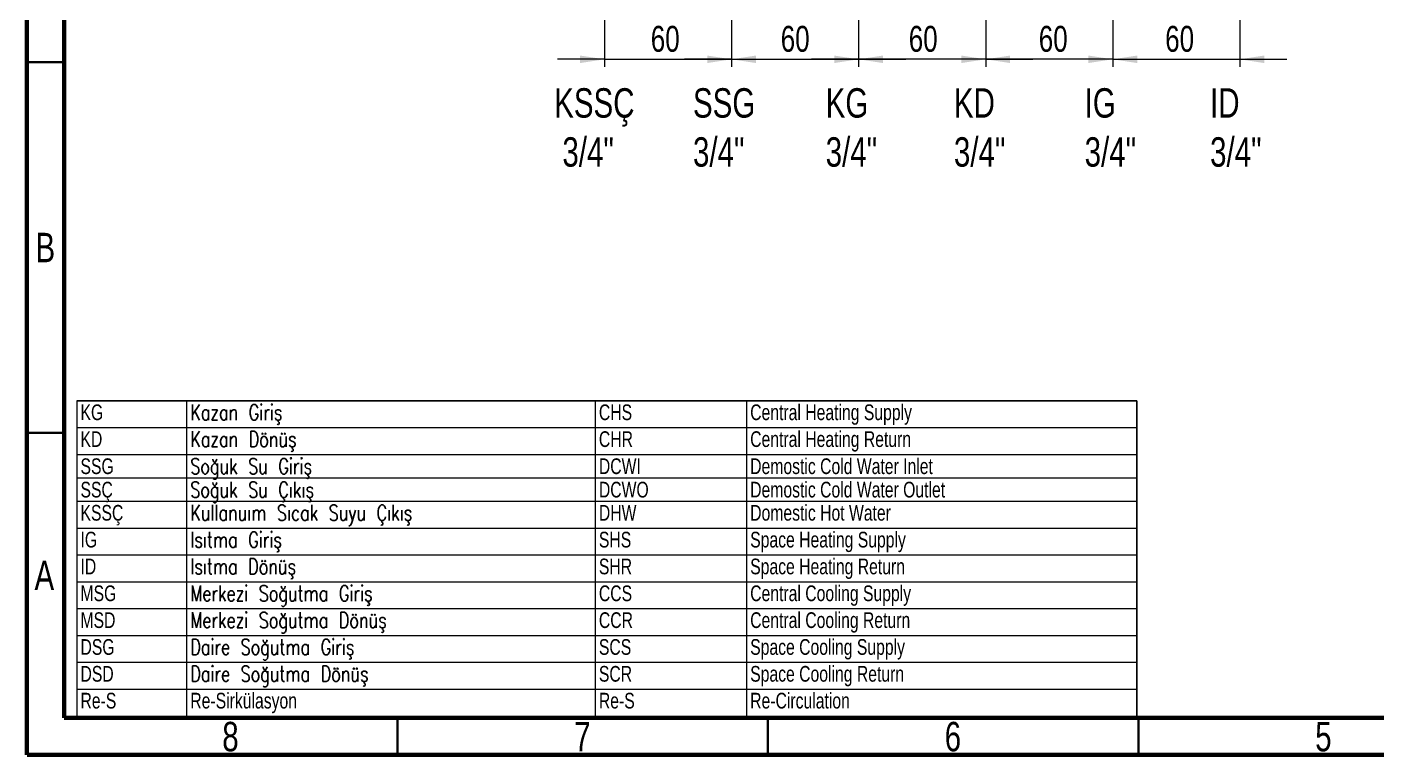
# Model space of a CAD drawing. Header units: millimetres. Extents: x 75 to 2075, y 25 to 1460.
# Drawn here: x 75 to 986, y 25 to 516 of the extents above; entities that cross this region are included whole.
import ezdxf

# ---------------------------------------------------------------- set-up
doc = ezdxf.new("R2010")
doc.units = ezdxf.units.MM
doc.header["$LTSCALE"] = 5
doc.styles.add('SLDTEXTSTYLE0', font='TXT', dxfattribs={"width": 0.75})
doc.styles.add('SLDTEXTSTYLE1', font='TXT', dxfattribs={"width": 0.75, "bigfont": 'bigfont'})
doc.dimstyles.new('SLDDIMSTYLE0', dxfattribs={"dimtxt": 17.5, "dimasz": 16.51, "dimexe": 0, "dimexo": 0.0625, "dimgap": 4.375, "dimtad": 1, "dimlfac": 0.7, "dimrnd": 1e-09, "dimzin": 12, "dimdsep": 46, "dimtxsty": 'SLDTEXTSTYLE0', "dimsah": 1, "dimcen": 0.09, "dimadec": 0, "dimazin": 3, "dimtfac": 1, "dimtmove": 0, "dimatfit": 0, "dimfxl": 1, "dimfrac": 2, "dimtolj": 1, "dimtzin": 12, "dimarcsym": 0})

# ---------------------------------------------------------------- blocks, each defined once
blk = doc.blocks.new('SW_TABLEANNOTATION_0')
at = {"color": 0, "linetype": 'Continuous', "lineweight": 18}
for p, q in [((0, 0), (0, -18.11)), ((0, 0), (74.12, 0)), ((0, 0), (0, -212.71)), ((715.23, 0), (0, 0)), ((74.12, 0), (74.12, -18.11)), ((74.12, 0), (349.82, 0)), ((349.82, 0), (349.82, -18.11)), ((349.82, 0), (451.92, 0)), ((451.92, 0), (451.92, -18.11)), ((451.92, 0), (715.23, 0)), ((715.23, 0), (715.23, -18.11)), ((715.23, -212.71), (715.23, 0)), ((0, -18.11), (0, -36.22)), ((0, -18.11), (74.12, -18.11)), ((74.12, -18.11), (74.12, -36.22)), ((74.12, -18.11), (349.82, -18.11)), ((349.82, -18.11), (349.82, -36.22)), ((349.82, -18.11), (451.92, -18.11)), ((451.92, -18.11), (451.92, -36.22)), ((451.92, -18.11), (715.23, -18.11)), ((715.23, -18.11), (715.23, -36.22)), ((0, -36.22), (0, -52.02)), ((0, -36.22), (74.12, -36.22)), ((74.12, -36.22), (74.12, -52.02)), ((74.12, -36.22), (349.82, -36.22)), ((349.82, -36.22), (349.82, -52.02)), ((349.82, -36.22), (451.92, -36.22)), ((451.92, -36.22), (451.92, -52.02)), ((451.92, -36.22), (715.23, -36.22)), ((715.23, -36.22), (715.23, -52.02)), ((0, -52.02), (0, -67.82)), ((0, -52.02), (74.12, -52.02)), ((74.12, -52.02), (74.12, -67.82)), ((74.12, -52.02), (349.82, -52.02)), ((349.82, -52.02), (349.82, -67.82)), ((349.82, -52.02), (451.92, -52.02)), ((451.92, -52.02), (451.92, -67.82)), ((451.92, -52.02), (715.23, -52.02)), ((715.23, -52.02), (715.23, -67.82)), ((0, -67.82), (0, -85.93)), ((0, -67.82), (74.12, -67.82)), ((74.12, -67.82), (74.12, -85.93)), ((74.12, -67.82), (349.82, -67.82)), ((349.82, -67.82), (349.82, -85.93)), ((349.82, -67.82), (451.92, -67.82)), ((451.92, -67.82), (451.92, -85.93)), ((451.92, -67.82), (715.23, -67.82)), ((715.23, -67.82), (715.23, -85.93)), ((0, -85.93), (0, -104.04)), ((0, -85.93), (74.12, -85.93)), ((74.12, -85.93), (74.12, -104.04)), ((74.12, -85.93), (349.82, -85.93)), ((349.82, -85.93), (349.82, -104.04)), ((349.82, -85.93), (451.92, -85.93)), ((451.92, -85.93), (451.92, -104.04)), ((451.92, -85.93), (715.23, -85.93)), ((715.23, -85.93), (715.23, -104.04)), ((0, -104.04), (0, -122.15)), ((0, -104.04), (74.12, -104.04)), ((74.12, -104.04), (74.12, -122.15)), ((74.12, -104.04), (349.82, -104.04)), ((349.82, -104.04), (349.82, -122.15)), ((349.82, -104.04), (451.92, -104.04)), ((451.92, -104.04), (451.92, -122.15)), ((451.92, -104.04), (715.23, -104.04)), ((715.23, -104.04), (715.23, -122.15)), ((0, -122.15), (0, -140.26)), ((0, -122.15), (74.12, -122.15)), ((74.12, -122.15), (74.12, -140.26)), ((74.12, -122.15), (349.82, -122.15)), ((349.82, -122.15), (349.82, -140.26)), ((349.82, -122.15), (451.92, -122.15)), ((451.92, -122.15), (451.92, -140.26)), ((451.92, -122.15), (715.23, -122.15)), ((715.23, -122.15), (715.23, -140.26)), ((0, -140.26), (0, -158.37)), ((0, -140.26), (74.12, -140.26)), ((74.12, -140.26), (74.12, -158.37)), ((74.12, -140.26), (349.82, -140.26)), ((349.82, -140.26), (349.82, -158.37)), ((349.82, -140.26), (451.92, -140.26)), ((451.92, -140.26), (451.92, -158.37)), ((451.92, -140.26), (715.23, -140.26)), ((715.23, -140.26), (715.23, -158.37)), ((0, -158.37), (0, -176.48)), ((0, -158.37), (74.12, -158.37)), ((74.12, -158.37), (74.12, -176.48)), ((74.12, -158.37), (349.82, -158.37)), ((349.82, -158.37), (349.82, -176.48)), ((349.82, -158.37), (451.92, -158.37)), ((451.92, -158.37), (451.92, -176.48)), ((451.92, -158.37), (715.23, -158.37)), ((715.23, -158.37), (715.23, -176.48)), ((0, -176.48), (0, -194.6)), ((0, -176.48), (74.12, -176.48)), ((74.12, -176.48), (74.12, -194.6)), ((74.12, -176.48), (349.82, -176.48)), ((349.82, -176.48), (349.82, -194.6)), ((349.82, -176.48), (451.92, -176.48)), ((451.92, -176.48), (451.92, -194.6)), ((451.92, -176.48), (715.23, -176.48)), ((715.23, -176.48), (715.23, -194.6)), ((0, -194.6), (0, -212.71)), ((0, -194.6), (74.12, -194.6)), ((74.12, -194.6), (74.12, -212.71)), ((74.12, -194.6), (349.82, -194.6)), ((349.82, -194.6), (349.82, -212.71)), ((349.82, -194.6), (451.92, -194.6)), ((451.92, -194.6), (451.92, -212.71)), ((451.92, -194.6), (715.23, -194.6)), ((715.23, -194.6), (715.23, -212.71)), ((0, -212.71), (74.12, -212.71)), ((0, -212.71), (715.23, -212.71)), ((74.12, -212.71), (349.82, -212.71)), ((349.82, -212.71), (451.92, -212.71)), ((451.92, -212.71), (715.23, -212.71))]:
    blk.add_line(p, q, dxfattribs=at)
at = {"color": 0, "linetype": 'Continuous', "lineweight": 0, "attachment_point": 1}
for s, insert, char_height, style in [('KG', (2.5, -2.47), 10.583, 'SLDTEXTSTYLE0'), ('Kazan Giriş', (76.62, -2.47), 10.5833, 'SLDTEXTSTYLE1'), ('CHS', (352.32, -2.47), 10.583, 'SLDTEXTSTYLE0'), ('Central Heating Supply', (454.42, -2.47), 10.5833, 'SLDTEXTSTYLE0'), ('KD', (2.5, -20.58), 10.583, 'SLDTEXTSTYLE0'), ('Kazan Dönüş', (76.62, -20.58), 10.5833, 'SLDTEXTSTYLE1'), ('CHR', (352.32, -20.58), 10.583, 'SLDTEXTSTYLE0'), ('Central Heating Return', (454.42, -20.58), 10.5833, 'SLDTEXTSTYLE0'), ('SSG', (2.5, -38.86), 10.583, 'SLDTEXTSTYLE0'), ('Soğuk Su Giriş', (76.62, -38.86), 10.5833, 'SLDTEXTSTYLE1'), ('DCWI', (352.32, -38.86), 10.583, 'SLDTEXTSTYLE0'), ('Demostic Cold Water Inlet', (454.42, -38.86), 10.5833, 'SLDTEXTSTYLE0'), ('SSÇ', (2.5, -54.66), 10.583, 'SLDTEXTSTYLE0'), ('DCWO', (352.32, -54.66), 10.583, 'SLDTEXTSTYLE0'), ('Demostic Cold Water Outlet', (454.42, -54.66), 10.5833, 'SLDTEXTSTYLE0'), ('Soğuk Su Çıkış', (76.62, -54.66), 10.5833, 'SLDTEXTSTYLE1'), ('KSSÇ', (2.5, -70.29), 10.583, 'SLDTEXTSTYLE0'), ('Kullanuım Sıcak Suyu Çıkış', (76.62, -70.29), 10.5833, 'SLDTEXTSTYLE1'), ('DHW', (352.32, -70.29), 10.583, 'SLDTEXTSTYLE0'), ('Domestic Hot Water', (454.42, -70.29), 10.5833, 'SLDTEXTSTYLE0'), ('IG', (2.5, -88.4), 10.583, 'SLDTEXTSTYLE0'), ('Isıtma Giriş', (76.62, -88.4), 10.5833, 'SLDTEXTSTYLE1'), ('SHS', (352.32, -88.4), 10.583, 'SLDTEXTSTYLE0'), ('Space Heating Supply', (454.42, -88.4), 10.5833, 'SLDTEXTSTYLE0'), ('ID', (2.5, -106.51), 10.583, 'SLDTEXTSTYLE0'), ('Isıtma Dönüş', (76.62, -106.51), 10.5833, 'SLDTEXTSTYLE1'), ('SHR', (352.32, -106.51), 10.583, 'SLDTEXTSTYLE0'), ('Space Heating Return', (454.42, -106.51), 10.5833, 'SLDTEXTSTYLE0'), ('MSG', (2.5, -124.62), 10.583, 'SLDTEXTSTYLE0'), ('Merkezi Soğutma Giriş', (76.62, -124.62), 10.5833, 'SLDTEXTSTYLE1'), ('CCS', (352.32, -124.62), 10.583, 'SLDTEXTSTYLE0'), ('Central Cooling Supply', (454.42, -124.62), 10.5833, 'SLDTEXTSTYLE0'), ('MSD', (2.5, -142.73), 10.583, 'SLDTEXTSTYLE0'), ('Merkezi Soğutma Dönüş', (76.62, -142.73), 10.5833, 'SLDTEXTSTYLE1'), ('CCR', (352.32, -142.73), 10.583, 'SLDTEXTSTYLE0'), ('Central Cooling Return', (454.42, -142.73), 10.5833, 'SLDTEXTSTYLE0'), ('DSG', (2.5, -160.84), 10.583, 'SLDTEXTSTYLE0'), ('Daire Soğutma Giriş', (76.62, -160.84), 10.5833, 'SLDTEXTSTYLE1'), ('SCS', (352.32, -160.84), 10.583, 'SLDTEXTSTYLE0'), ('Space Cooling Supply', (454.42, -160.84), 10.5833, 'SLDTEXTSTYLE0'), ('DSD', (2.5, -178.95), 10.583, 'SLDTEXTSTYLE0'), ('Daire Soğutma Dönüş', (76.62, -178.95), 10.5833, 'SLDTEXTSTYLE1'), ('SCR', (352.32, -178.95), 10.583, 'SLDTEXTSTYLE0'), ('Space Cooling Return', (454.42, -178.95), 10.5833, 'SLDTEXTSTYLE0'), ('Re-S', (2.5, -197.06), 10.583, 'SLDTEXTSTYLE0'), ('Re-Sirkülasyon', (76.62, -197.06), 10.5833, 'SLDTEXTSTYLE0'), ('Re-S', (352.32, -197.06), 10.583, 'SLDTEXTSTYLE0'), ('Re-Circulation', (454.42, -197.06), 10.5833, 'SLDTEXTSTYLE0')]:
    blk.add_mtext(s, dxfattribs=dict(at, insert=insert, char_height=char_height, style=style))
blk = doc.blocks.new('_D')
at = {"color": 7, "linetype": 'Continuous', "lineweight": 0}
for p, q in [((464.77, 524.15), (464.77, 489.45)), ((550.49, 524.15), (550.49, 489.45)), ((464.77, 494.45), (433.02, 494.45)), ((464.77, 494.45), (550.49, 494.45)), ((550.49, 494.45), (582.24, 494.45))]:
    blk.add_line(p, q, dxfattribs=at)
at = {"color": 7, "linetype": 'Continuous', "lineweight": 18}
for points in [[(464.77, 494.45), (448.26, 496.99), (448.26, 491.91)], [(550.49, 494.45), (567, 491.91), (567, 496.99)]]:
    blk.add_solid(points, dxfattribs=at)
at = {"color": 7, "linetype": 'Continuous', "lineweight": 18, "insert": (495.91, 517.01), "char_height": 17.5, "attachment_point": 1, "style": 'SLDTEXTSTYLE0'}
blk.add_mtext('60', dxfattribs=at)
blk = doc.blocks.new('_D_1')
at = {"color": 7, "linetype": 'Continuous', "lineweight": 0}
for p, q in [((550.49, 524.15), (550.49, 489.45)), ((636.2, 524.15), (636.2, 489.45)), ((550.49, 494.45), (518.74, 494.45)), ((550.49, 494.45), (636.2, 494.45)), ((636.2, 494.45), (667.95, 494.45))]:
    blk.add_line(p, q, dxfattribs=at)
at = {"color": 7, "linetype": 'Continuous', "lineweight": 18}
for points in [[(550.49, 494.45), (533.98, 496.99), (533.98, 491.91)], [(636.2, 494.45), (652.71, 491.91), (652.71, 496.99)]]:
    blk.add_solid(points, dxfattribs=at)
at = {"color": 7, "linetype": 'Continuous', "lineweight": 18, "insert": (583.6, 517.01), "char_height": 17.5, "attachment_point": 1, "style": 'SLDTEXTSTYLE0'}
blk.add_mtext('60', dxfattribs=at)
blk = doc.blocks.new('_D_2')
at = {"color": 7, "linetype": 'Continuous', "lineweight": 0}
for p, q in [((636.2, 524.15), (636.2, 489.45)), ((721.92, 524.15), (721.92, 489.45)), ((636.2, 494.45), (604.45, 494.45)), ((721.92, 494.45), (636.2, 494.45)), ((721.92, 494.45), (753.67, 494.45))]:
    blk.add_line(p, q, dxfattribs=at)
at = {"color": 7, "linetype": 'Continuous', "lineweight": 18}
for points in [[(636.2, 494.45), (619.69, 496.99), (619.69, 491.91)], [(721.92, 494.45), (738.43, 491.91), (738.43, 496.99)]]:
    blk.add_solid(points, dxfattribs=at)
at = {"color": 7, "linetype": 'Continuous', "lineweight": 18, "insert": (669.99, 517.01), "char_height": 17.5, "attachment_point": 1, "style": 'SLDTEXTSTYLE0'}
blk.add_mtext('60', dxfattribs=at)
blk = doc.blocks.new('_D_3')
at = {"color": 7, "linetype": 'Continuous', "lineweight": 0}
for p, q in [((721.92, 524.15), (721.92, 489.45)), ((807.63, 524.15), (807.63, 489.45)), ((721.92, 494.45), (690.17, 494.45)), ((807.63, 494.45), (721.92, 494.45)), ((807.63, 494.45), (839.38, 494.45))]:
    blk.add_line(p, q, dxfattribs=at)
at = {"color": 7, "linetype": 'Continuous', "lineweight": 18}
for points in [[(721.92, 494.45), (705.41, 496.99), (705.41, 491.91)], [(807.63, 494.45), (824.14, 491.91), (824.14, 496.99)]]:
    blk.add_solid(points, dxfattribs=at)
at = {"color": 7, "linetype": 'Continuous', "lineweight": 18, "insert": (757.72, 517.01), "char_height": 17.5, "attachment_point": 1, "style": 'SLDTEXTSTYLE0'}
blk.add_mtext('60', dxfattribs=at)
blk = doc.blocks.new('_D_4')
at = {"color": 7, "linetype": 'Continuous', "lineweight": 0}
for p, q in [((807.63, 524.15), (807.63, 489.45)), ((893.35, 524.15), (893.35, 489.45)), ((807.63, 494.45), (775.88, 494.45)), ((807.63, 494.45), (893.35, 494.45)), ((893.35, 494.45), (925.1, 494.45))]:
    blk.add_line(p, q, dxfattribs=at)
at = {"color": 7, "linetype": 'Continuous', "lineweight": 18}
for points in [[(807.63, 494.45), (791.12, 496.99), (791.12, 491.91)], [(893.35, 494.45), (909.86, 491.91), (909.86, 496.99)]]:
    blk.add_solid(points, dxfattribs=at)
at = {"color": 7, "linetype": 'Continuous', "lineweight": 18, "insert": (843.04, 517.01), "char_height": 17.5, "attachment_point": 1, "style": 'SLDTEXTSTYLE0'}
blk.add_mtext('60', dxfattribs=at)

msp = doc.modelspace()

# ---------------------------------------------------------------- linework, layer by layer
at = {"color": 7, "linetype": 'Continuous', "lineweight": 70}
for p, q in [((75, 25), (75, 1460)), ((100, 50), (100, 1435)), ((2050, 50), (100, 50)), ((2075, 25), (75, 25))]:
    msp.add_line(p, q, dxfattribs=at)
at = {"color": 7, "linetype": 'Continuous', "lineweight": 35}
for p, q in [((100, 492.5), (75, 492.5)), ((100, 242.5), (75, 242.5)), ((325, 50), (325, 25)), ((575, 50), (575, 25)), ((825, 50), (825, 25))]:
    msp.add_line(p, q, dxfattribs=at)

# ---------------------------------------------------------------- block references
at = {"color": 7, "linetype": 'Continuous', "lineweight": 0}
msp.add_blockref('SW_TABLEANNOTATION_0', (108.589, 264.021), dxfattribs=at)

# ---------------------------------------------------------------- texts
at = {"color": 7, "linetype": 'Continuous', "lineweight": 0, "style": 'SLDTEXTSTYLE0'}
for s, insert, char_height, attachment_point in [('KSSÇ^J 3/4"', (430.748, 474.928), 19.84375, 1), ('SSG^J3/4"', (524.414, 474.928), 19.8438, 1), ('KG^J3/4"', (613.939, 474.928), 19.8438, 1), ('KD^J3/4"', (700.493, 474.928), 19.8438, 1), ('IG^J3/4"', (788.697, 474.928), 19.8438, 1), ('ID^J3/4"', (873.345, 474.928), 19.8438, 1), ('B', (87.353, 377.35), 19.844, 2), ('A', (86.698, 156.1), 19.844, 2), ('8', (212.3, 47.35), 19.844, 2), ('7', (449.8, 47.35), 19.844, 2), ('6', (699.8, 47.35), 19.844, 2), ('5', (949.8, 47.35), 19.844, 2)]:
    msp.add_mtext(s, dxfattribs=dict(at, insert=insert, char_height=char_height, attachment_point=attachment_point))

# ---------------------------------------------------------------- dimensions: what is measured, and where the dimension line sits
at = {"color": 7, "linetype": 'Continuous', "lineweight": 18}
for base, p1, p2, picture, middle in [((550.489, 494.45), (464.775, 529.15), (550.489, 529.15), '_D', (508.845, 494.45)), ((636.203, 494.45), (550.489, 529.15), (636.203, 529.15), '_D_1', (596.532, 494.45)), ((893.346, 494.45), (807.632, 529.15), (893.346, 529.15), '_D_4', (855.967, 494.45))]:
    dim = msp.add_linear_dim(base=base, p1=p1, p2=p2, dimstyle='SLDDIMSTYLE0', dxfattribs=at)
    dim.commit()
    dim.dimension.update_dxf_attribs({"geometry": picture, "text_midpoint": middle, "dimtype": 160})
for base, p1, p2, picture, middle in [((636.203, 494.45), (721.918, 529.15), (636.203, 529.15), '_D_2', (682.924, 494.45)), ((721.918, 494.45), (807.632, 529.15), (721.918, 529.15), '_D_3', (770.649, 494.45))]:
    dim = msp.add_linear_dim(base=base, p1=p1, p2=p2, angle=0, dimstyle='SLDDIMSTYLE0', dxfattribs=at)
    dim.commit()
    dim.dimension.update_dxf_attribs({"geometry": picture, "text_midpoint": middle, "dimtype": 160})

doc.saveas('drawing.dxf')
